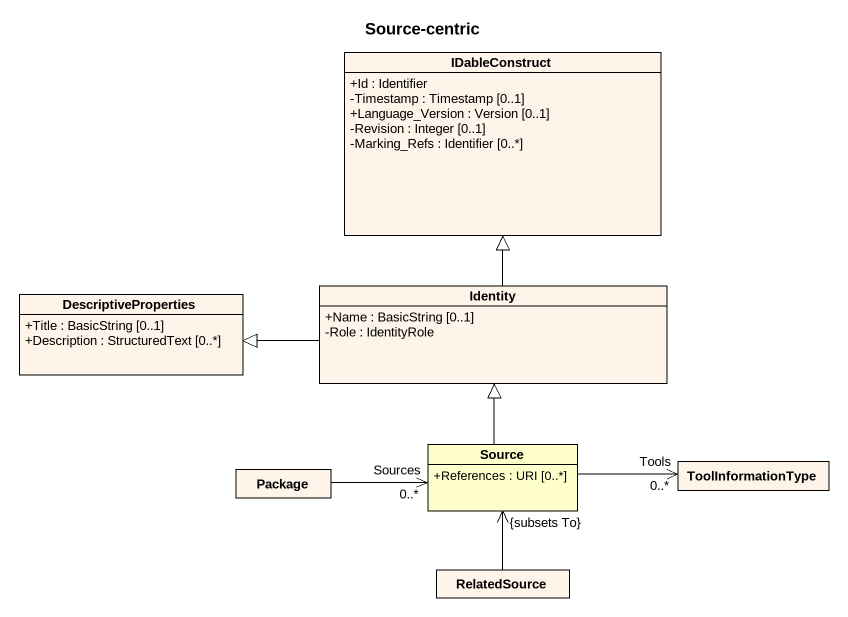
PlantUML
@startuml
title Source-centric
hide circle
hide empty members
skinparam classAttributeIconSize 0
class IDableConstruct #FFF4EA {
  +Id : Identifier
  -Timestamp : Timestamp [0..1]
  +Language_Version : Version [0..1]
  -Revision : Integer [0..1]
  -Marking_Refs : Identifier [0..*]
}
class DescriptiveProperties #FFF4EA {
  +Title : BasicString [0..1]
  +Description : StructuredText [0..*]
}
class Identity #FFF4EA {
  +Name : BasicString [0..1]
  -Role : IdentityRole
}
class Source {
  +References : URI [0..*]
}
class ToolInformationType #FFF4EA
class "Package" as Package_ #FFF4EA
class RelatedSource #FFF4EA
Identity -up-|> IDableConstruct
Identity -left-|> DescriptiveProperties
Source -up-|> Identity
Source "Sources\n0..*" <-left- Package_
ToolInformationType "Tools\n0..*" <-left- Source
RelatedSource -up-> "{subsets To}" Source
@enduml
